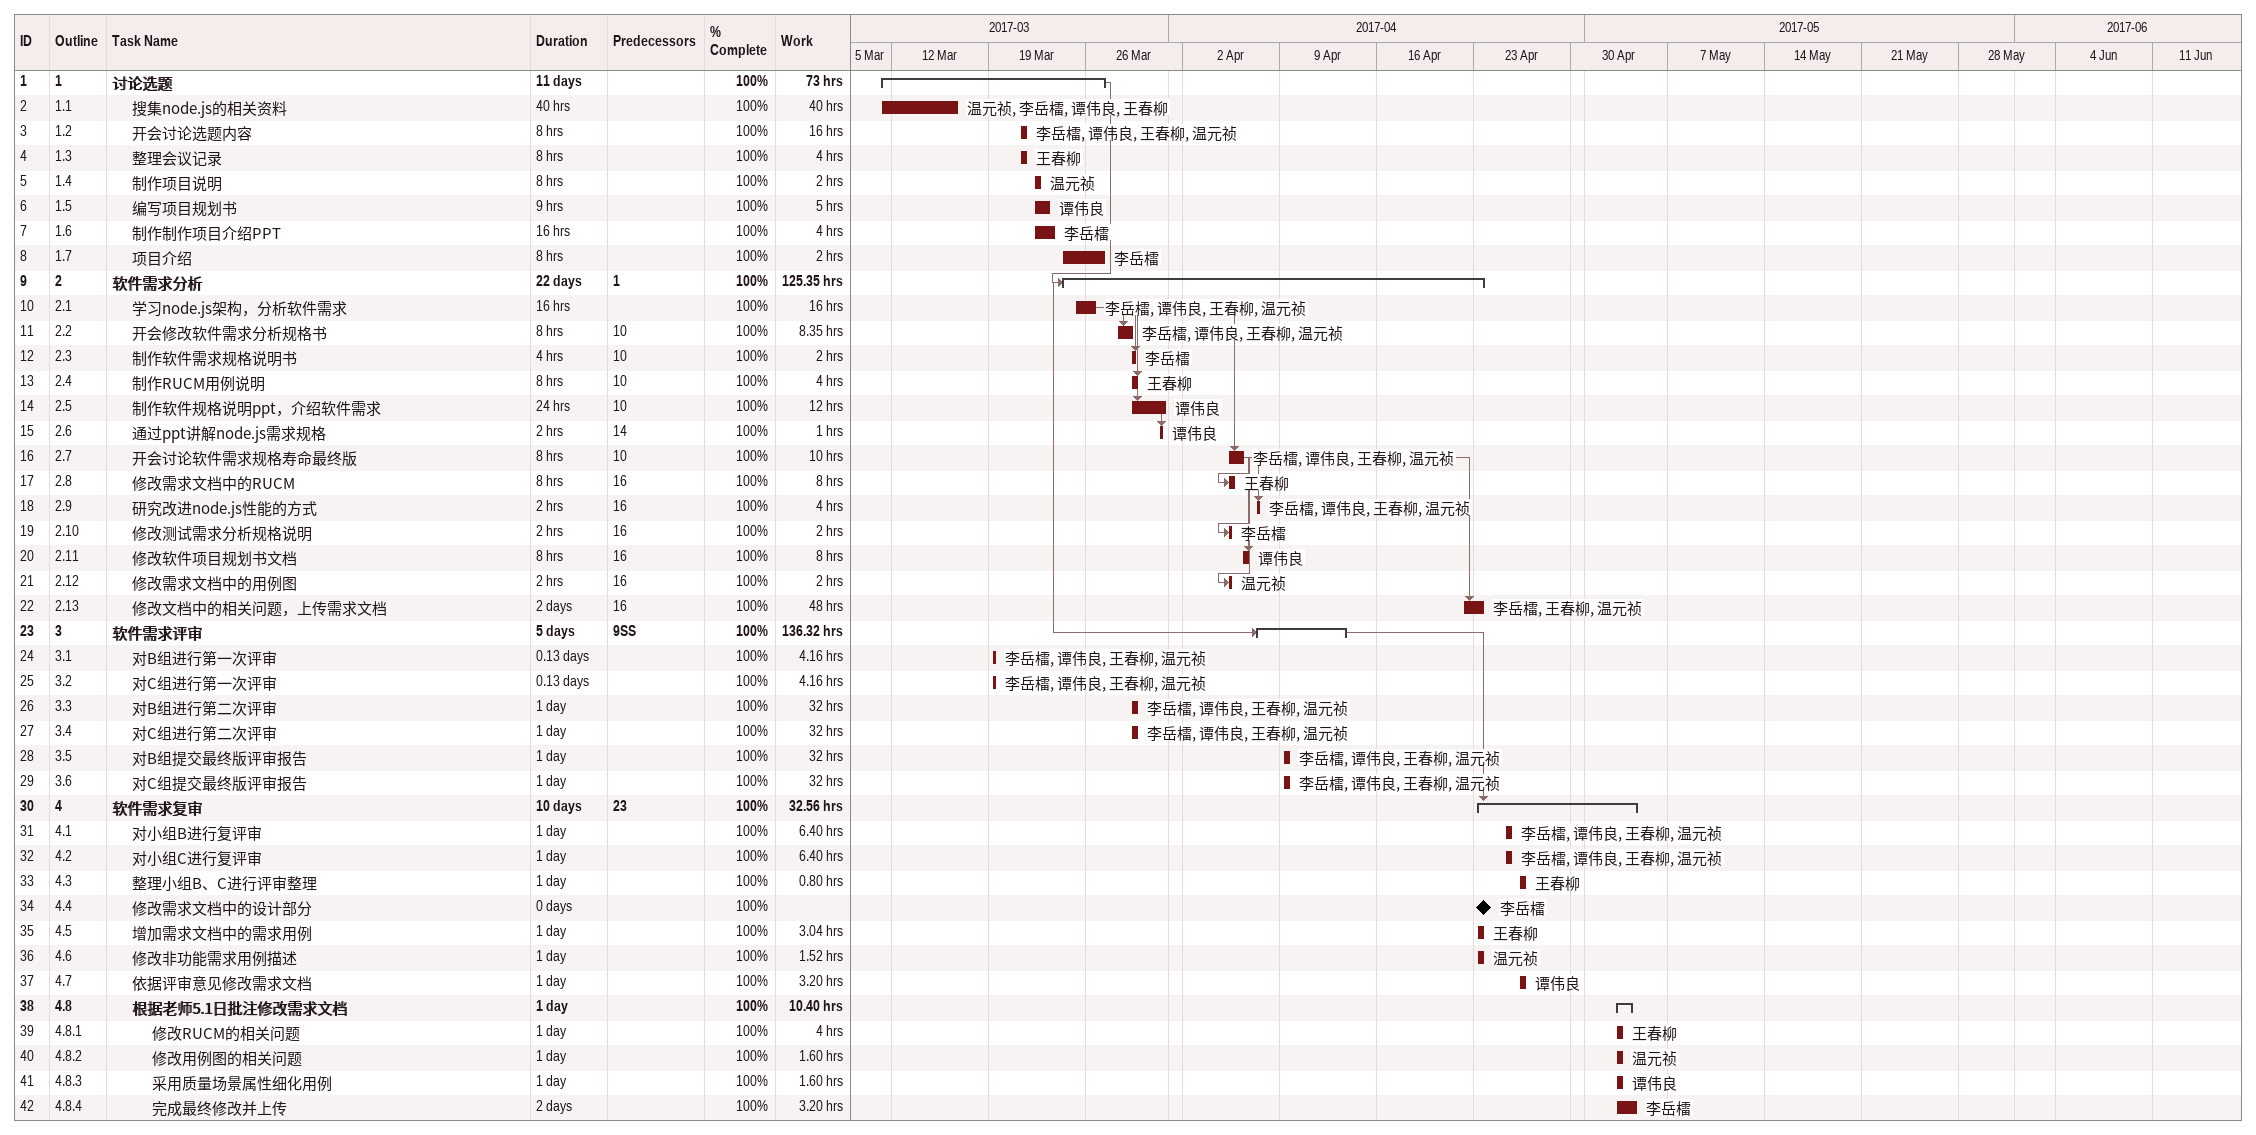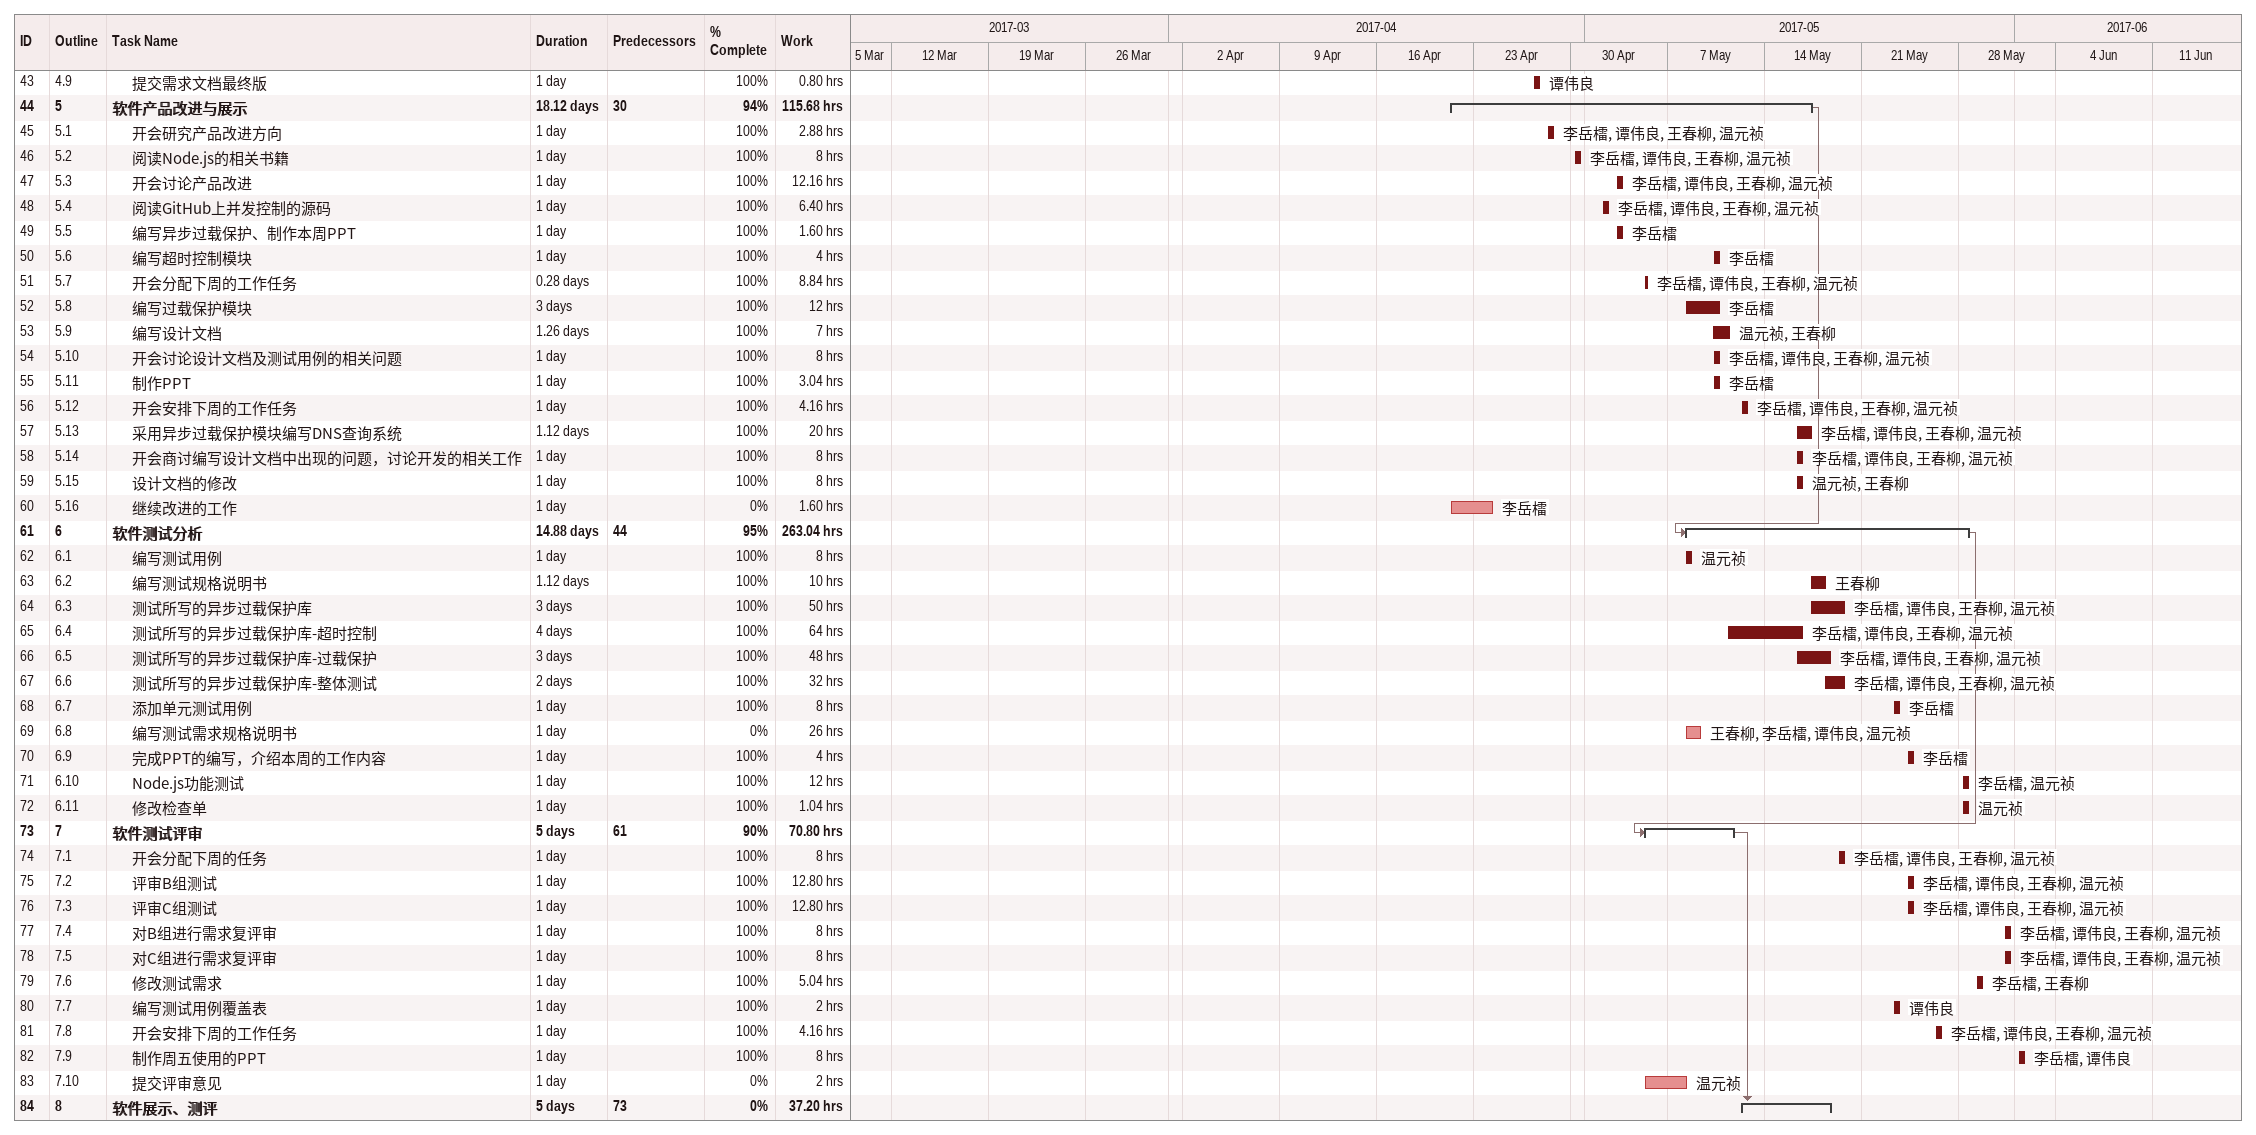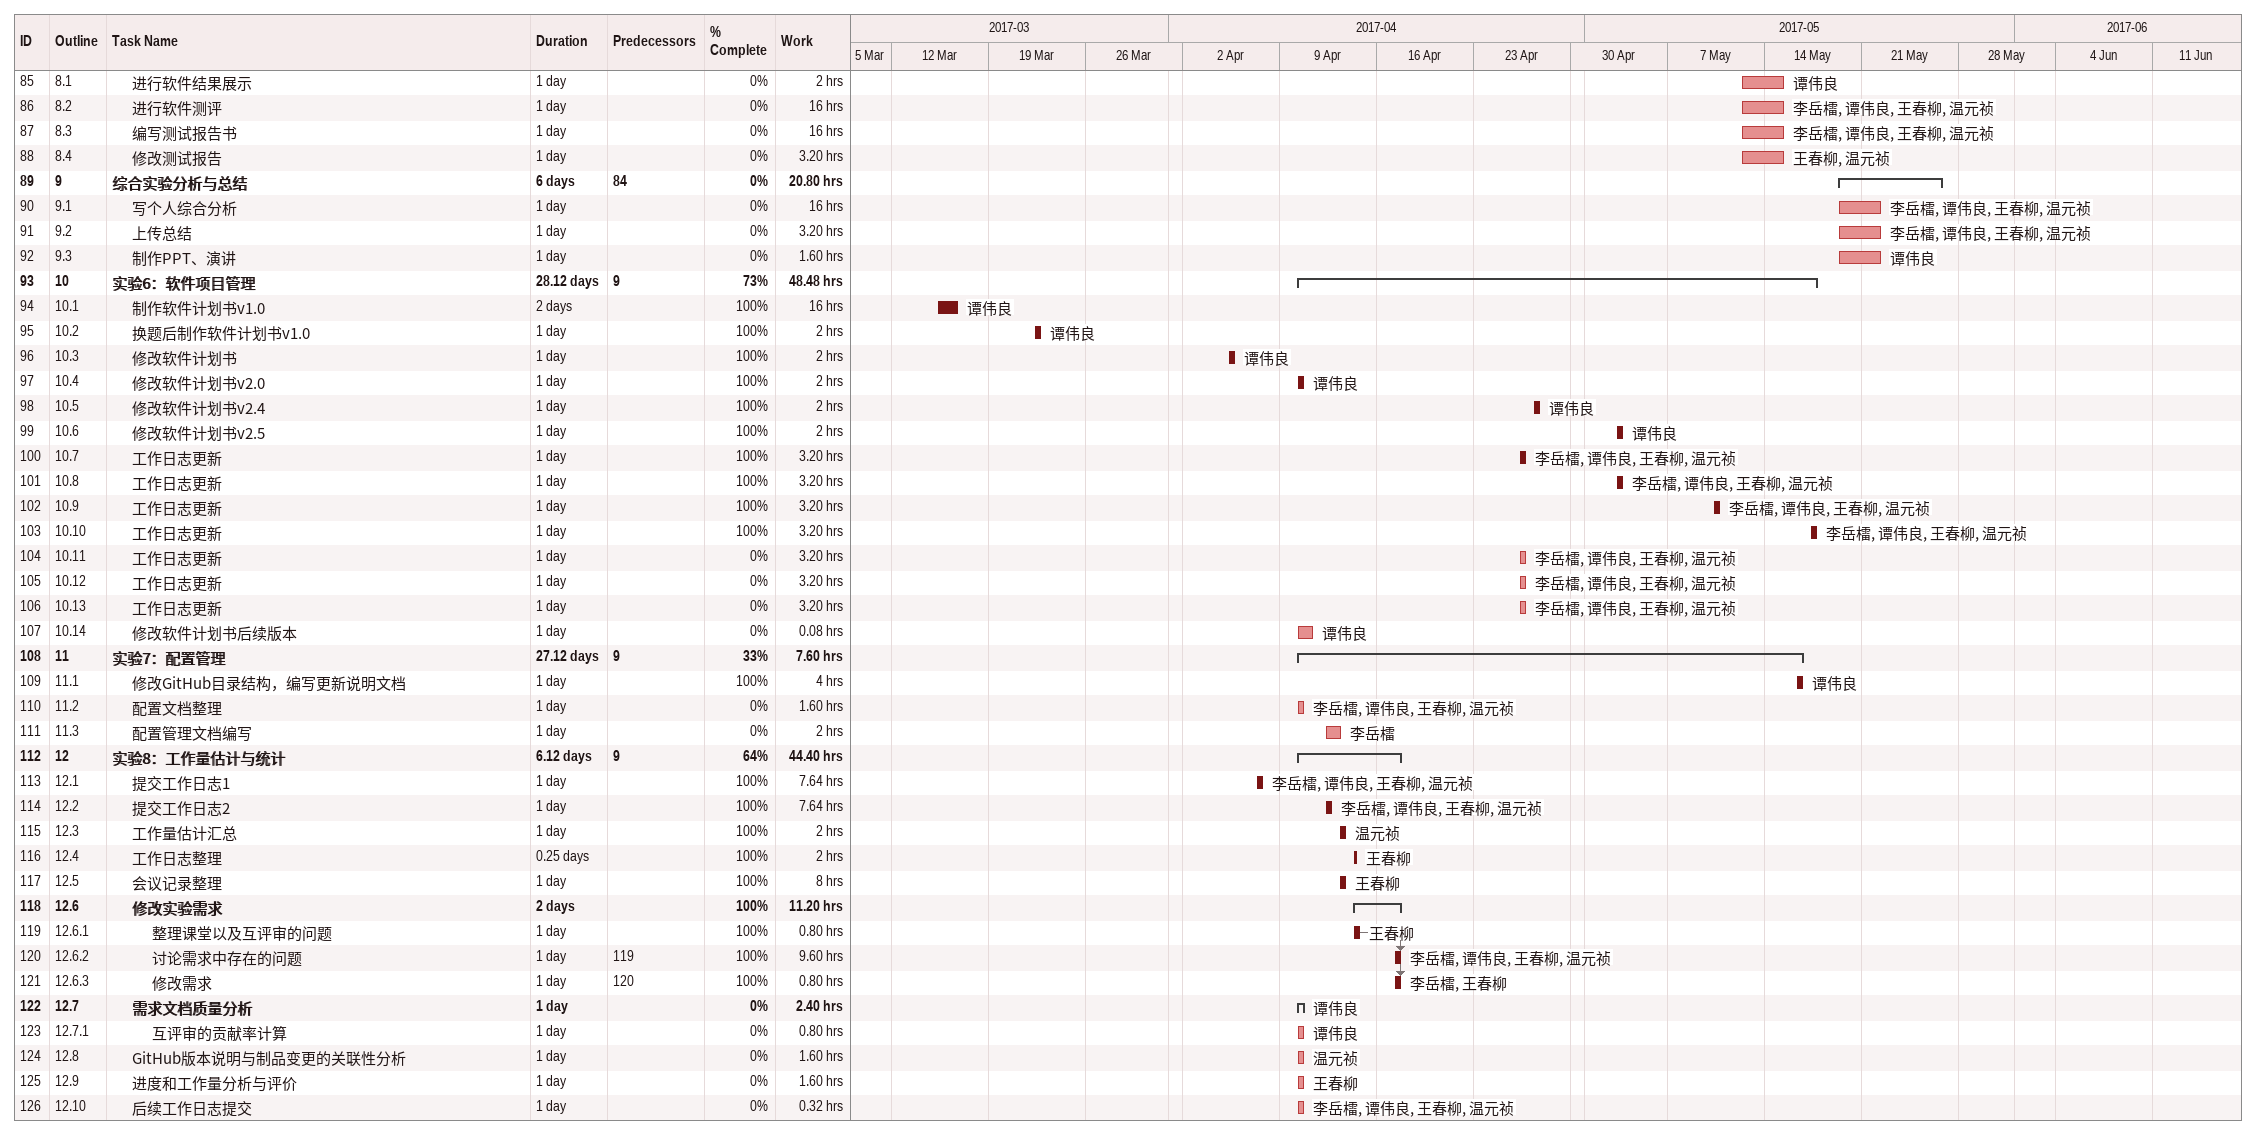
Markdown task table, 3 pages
| ID | WBS | Task | Duration | Start | Finish | Predecessors | Resources | % complete | Work (h) |
|---|---|---|---|---|---|---|---|---|---|
| 1 | 1 | **讨论选题** | 11d | 2017-03-11 | 2017-03-27 |  |  | 100 | 73 |
| 2 | 1.1 | 搜集node.js的相关资料 | 40h | 2017-03-11 | 2017-03-16 |  | 温元祯, 李岳檑, 谭伟良, 王春柳 | 100 | 40 |
| 3 | 1.2 | 开会讨论选题内容 | 8h | 2017-03-21 | 2017-03-21 |  | 李岳檑, 谭伟良, 王春柳, 温元祯 | 100 | 16 |
| 4 | 1.3 | 整理会议记录 | 8h | 2017-03-21 | 2017-03-21 |  | 王春柳 | 100 | 4 |
| 5 | 1.4 | 制作项目说明 | 8h | 2017-03-22 | 2017-03-22 |  | 温元祯 | 100 | 2 |
| 6 | 1.5 | 编写项目规划书 | 9h | 2017-03-22 | 2017-03-23 |  | 谭伟良 | 100 | 5 |
| 7 | 1.6 | 制作制作项目介绍PPT | 16h | 2017-03-22 | 2017-03-23 |  | 李岳檑 | 100 | 4 |
| 8 | 1.7 | 项目介绍 | 8h | 2017-03-24 | 2017-03-27 |  | 李岳檑 | 100 | 2 |
| 9 | 2 | **软件需求分析** | 22d | 2017-03-24 | 2017-04-23 | 1 |  | 100 | 125.35 |
| 10 | 2.1 | 学习node.js架构，分析软件需求 | 16h | 2017-03-25 | 2017-03-26 |  | 李岳檑, 谭伟良, 王春柳, 温元祯 | 100 | 16 |
| 11 | 2.2 | 开会修改软件需求分析规格书 | 8h | 2017-03-28 | 2017-03-29 | 10 | 李岳檑, 谭伟良, 王春柳, 温元祯 | 100 | 8.35 |
| 12 | 2.3 | 制作软件需求规格说明书 | 4h | 2017-03-29 | 2017-03-29 | 10 | 李岳檑 | 100 | 2 |
| 13 | 2.4 | 制作RUCM用例说明 | 8h | 2017-03-29 | 2017-03-29 | 10 | 王春柳 | 100 | 4 |
| 14 | 2.5 | 制作软件规格说明ppt，介绍软件需求 | 24h | 2017-03-29 | 2017-03-31 | 10 | 谭伟良 | 100 | 12 |
| 15 | 2.6 | 通过ppt讲解node.js需求规格 | 2h | 2017-03-31 | 2017-03-31 | 14 | 谭伟良 | 100 | 1 |
| 16 | 2.7 | 开会讨论软件需求规格寿命最终版 | 8h | 2017-04-05 | 2017-04-06 | 10 | 李岳檑, 谭伟良, 王春柳, 温元祯 | 100 | 10 |
| 17 | 2.8 | 修改需求文档中的RUCM | 8h | 2017-04-05 | 2017-04-05 | 16 | 王春柳 | 100 | 8 |
| 18 | 2.9 | 研究改进node.js性能的方式 | 2h | 2017-04-07 | 2017-04-07 | 16 | 李岳檑, 谭伟良, 王春柳, 温元祯 | 100 | 4 |
| 19 | 2.10 | 修改测试需求分析规格说明 | 2h | 2017-04-05 | 2017-04-05 | 16 | 李岳檑 | 100 | 2 |
| 20 | 2.11 | 修改软件项目规划书文档 | 8h | 2017-04-06 | 2017-04-06 | 16 | 谭伟良 | 100 | 8 |
| 21 | 2.12 | 修改需求文档中的用例图 | 2h | 2017-04-05 | 2017-04-05 | 16 | 温元祯 | 100 | 2 |
| 22 | 2.13 | 修改文档中的相关问题，上传需求文档 | 2d | 2017-04-22 | 2017-04-23 | 16 | 李岳檑, 王春柳, 温元祯 | 100 | 48 |
| 23 | 3 | **软件需求评审** | 5d | 2017-04-07 | 2017-04-13 | 9SS |  | 100 | 136.32 |
| 24 | 3.1 | 对B组进行第一次评审 | 0.13d | 2017-03-19 | 2017-03-19 |  | 李岳檑, 谭伟良, 王春柳, 温元祯 | 100 | 4.16 |
| 25 | 3.2 | 对C组进行第一次评审 | 0.13d | 2017-03-19 | 2017-03-19 |  | 李岳檑, 谭伟良, 王春柳, 温元祯 | 100 | 4.16 |
| 26 | 3.3 | 对B组进行第二次评审 | 1d | 2017-03-29 | 2017-03-29 |  | 李岳檑, 谭伟良, 王春柳, 温元祯 | 100 | 32 |
| 27 | 3.4 | 对C组进行第二次评审 | 1d | 2017-03-29 | 2017-03-29 |  | 李岳檑, 谭伟良, 王春柳, 温元祯 | 100 | 32 |
| 28 | 3.5 | 对B组提交最终版评审报告 | 1d | 2017-04-09 | 2017-04-09 |  | 李岳檑, 谭伟良, 王春柳, 温元祯 | 100 | 32 |
| 29 | 3.6 | 对C组提交最终版评审报告 | 1d | 2017-04-09 | 2017-04-09 |  | 李岳檑, 谭伟良, 王春柳, 温元祯 | 100 | 32 |
| 30 | 4 | **软件需求复审** | 10d | 2017-04-23 | 2017-05-04 | 23 |  | 100 | 32.56 |
| 31 | 4.1 | 对小组B进行复评审 | 1d | 2017-04-25 | 2017-04-25 |  | 李岳檑, 谭伟良, 王春柳, 温元祯 | 100 | 6.40 |
| 32 | 4.2 | 对小组C进行复评审 | 1d | 2017-04-25 | 2017-04-25 |  | 李岳檑, 谭伟良, 王春柳, 温元祯 | 100 | 6.40 |
| 33 | 4.3 | 整理小组B、C进行评审整理 | 1d | 2017-04-26 | 2017-04-26 |  | 王春柳 | 100 | 0.80 |
| 34 | 4.4 | 修改需求文档中的设计部分 | 0d | 2017-04-23 | 2017-04-23 |  | 李岳檑 | 100 |  |
| 35 | 4.5 | 增加需求文档中的需求用例 | 1d | 2017-04-23 | 2017-04-23 |  | 王春柳 | 100 | 3.04 |
| 36 | 4.6 | 修改非功能需求用例描述 | 1d | 2017-04-23 | 2017-04-23 |  | 温元祯 | 100 | 1.52 |
| 37 | 4.7 | 依据评审意见修改需求文档 | 1d | 2017-04-26 | 2017-04-26 |  | 谭伟良 | 100 | 3.20 |
| 38 | 4.8 | **根据老师5.1日批注修改需求文档** | 1d | 2017-05-03 | 2017-05-04 |  |  | 100 | 10.40 |
| 39 | 4.8.1 | 修改RUCM的相关问题 | 1d | 2017-05-03 | 2017-05-03 |  | 王春柳 | 100 | 4 |
| 40 | 4.8.2 | 修改用例图的相关问题 | 1d | 2017-05-03 | 2017-05-03 |  | 温元祯 | 100 | 1.60 |
| 41 | 4.8.3 | 采用质量场景属性细化用例 | 1d | 2017-05-03 | 2017-05-03 |  | 谭伟良 | 100 | 1.60 |
| 42 | 4.8.4 | 完成最终修改并上传 | 2d | 2017-05-03 | 2017-05-04 |  | 李岳檑 | 100 | 3.20 |
| 43 | 4.9 | 提交需求文档最终版 | 1d | 2017-04-27 | 2017-04-27 |  | 谭伟良 | 100 | 0.80 |
| 44 | 5 | **软件产品改进与展示** | 18.12d | 2017-04-21 | 2017-05-17 | 30 |  | 94 | 115.68 |
| 45 | 5.1 | 开会研究产品改进方向 | 1d | 2017-04-28 | 2017-04-28 |  | 李岳檑, 谭伟良, 王春柳, 温元祯 | 100 | 2.88 |
| 46 | 5.2 | 阅读Node.js的相关书籍 | 1d | 2017-04-30 | 2017-04-30 |  | 李岳檑, 谭伟良, 王春柳, 温元祯 | 100 | 8 |
| 47 | 5.3 | 开会讨论产品改进 | 1d | 2017-05-03 | 2017-05-03 |  | 李岳檑, 谭伟良, 王春柳, 温元祯 | 100 | 12.16 |
| 48 | 5.4 | 阅读GitHub上并发控制的源码 | 1d | 2017-05-02 | 2017-05-02 |  | 李岳檑, 谭伟良, 王春柳, 温元祯 | 100 | 6.40 |
| 49 | 5.5 | 编写异步过载保护、制作本周PPT | 1d | 2017-05-03 | 2017-05-03 |  | 李岳檑 | 100 | 1.60 |
| 50 | 5.6 | 编写超时控制模块 | 1d | 2017-05-10 | 2017-05-10 |  | 李岳檑 | 100 | 4 |
| 51 | 5.7 | 开会分配下周的工作任务 | 0.28d | 2017-05-05 | 2017-05-05 |  | 李岳檑, 谭伟良, 王春柳, 温元祯 | 100 | 8.84 |
| 52 | 5.8 | 编写过载保护模块 | 3d | 2017-05-08 | 2017-05-10 |  | 李岳檑 | 100 | 12 |
| 53 | 5.9 | 编写设计文档 | 1.26d | 2017-05-10 | 2017-05-11 |  | 温元祯, 王春柳 | 100 | 7 |
| 54 | 5.10 | 开会讨论设计文档及测试用例的相关问题 | 1d | 2017-05-10 | 2017-05-10 |  | 李岳檑, 谭伟良, 王春柳, 温元祯 | 100 | 8 |
| 55 | 5.11 | 制作PPT | 1d | 2017-05-10 | 2017-05-10 |  | 李岳檑 | 100 | 3.04 |
| 56 | 5.12 | 开会安排下周的工作任务 | 1d | 2017-05-12 | 2017-05-12 |  | 李岳檑, 谭伟良, 王春柳, 温元祯 | 100 | 4.16 |
| 57 | 5.13 | 采用异步过载保护模块编写DNS查询系统 | 1.12d | 2017-05-16 | 2017-05-17 |  | 李岳檑, 谭伟良, 王春柳, 温元祯 | 100 | 20 |
| 58 | 5.14 | 开会商讨编写设计文档中出现的问题，讨论开发的相关工作 | 1d | 2017-05-16 | 2017-05-16 |  | 李岳檑, 谭伟良, 王春柳, 温元祯 | 100 | 8 |
| 59 | 5.15 | 设计文档的修改 | 1d | 2017-05-16 | 2017-05-16 |  | 温元祯, 王春柳 | 100 | 8 |
| 60 | 5.16 | 继续改进的工作 | 1d | 2017-04-21 | 2017-04-24 |  | 李岳檑 | 0 | 1.60 |
| 61 | 6 | **软件测试分析** | 14.88d | 2017-05-08 | 2017-05-28 | 44 |  | 95 | 263.04 |
| 62 | 6.1 | 编写测试用例 | 1d | 2017-05-08 | 2017-05-08 |  | 温元祯 | 100 | 8 |
| 63 | 6.2 | 编写测试规格说明书 | 1.12d | 2017-05-17 | 2017-05-18 |  | 王春柳 | 100 | 10 |
| 64 | 6.3 | 测试所写的异步过载保护库 | 3d | 2017-05-17 | 2017-05-19 |  | 李岳檑, 谭伟良, 王春柳, 温元祯 | 100 | 50 |
| 65 | 6.4 | 测试所写的异步过载保护库-超时控制 | 4d | 2017-05-11 | 2017-05-16 |  | 李岳檑, 谭伟良, 王春柳, 温元祯 | 100 | 64 |
| 66 | 6.5 | 测试所写的异步过载保护库-过载保护 | 3d | 2017-05-16 | 2017-05-18 |  | 李岳檑, 谭伟良, 王春柳, 温元祯 | 100 | 48 |
| 67 | 6.6 | 测试所写的异步过载保护库-整体测试 | 2d | 2017-05-18 | 2017-05-19 |  | 李岳檑, 谭伟良, 王春柳, 温元祯 | 100 | 32 |
| 68 | 6.7 | 添加单元测试用例 | 1d | 2017-05-23 | 2017-05-23 |  | 李岳檑 | 100 | 8 |
| 69 | 6.8 | 编写测试需求规格说明书 | 1d | 2017-05-08 | 2017-05-09 |  | 王春柳, 李岳檑, 谭伟良, 温元祯 | 0 | 26 |
| 70 | 6.9 | 完成PPT的编写，介绍本周的工作内容 | 1d | 2017-05-24 | 2017-05-24 |  | 李岳檑 | 100 | 4 |
| 71 | 6.10 | Node.js功能测试 | 1d | 2017-05-28 | 2017-05-28 |  | 李岳檑, 温元祯 | 100 | 12 |
| 72 | 6.11 | 修改检查单 | 1d | 2017-05-28 | 2017-05-28 |  | 温元祯 | 100 | 1.04 |
| 73 | 7 | **软件测试评审** | 5d | 2017-05-05 | 2017-05-11 | 61 |  | 90 | 70.80 |
| 74 | 7.1 | 开会分配下周的任务 | 1d | 2017-05-19 | 2017-05-19 |  | 李岳檑, 谭伟良, 王春柳, 温元祯 | 100 | 8 |
| 75 | 7.2 | 评审B组测试 | 1d | 2017-05-24 | 2017-05-24 |  | 李岳檑, 谭伟良, 王春柳, 温元祯 | 100 | 12.80 |
| 76 | 7.3 | 评审C组测试 | 1d | 2017-05-24 | 2017-05-24 |  | 李岳檑, 谭伟良, 王春柳, 温元祯 | 100 | 12.80 |
| 77 | 7.4 | 对B组进行需求复评审 | 1d | 2017-05-31 | 2017-05-31 |  | 李岳檑, 谭伟良, 王春柳, 温元祯 | 100 | 8 |
| 78 | 7.5 | 对C组进行需求复评审 | 1d | 2017-05-31 | 2017-05-31 |  | 李岳檑, 谭伟良, 王春柳, 温元祯 | 100 | 8 |
| 79 | 7.6 | 修改测试需求 | 1d | 2017-05-29 | 2017-05-29 |  | 李岳檑, 王春柳 | 100 | 5.04 |
| 80 | 7.7 | 编写测试用例覆盖表 | 1d | 2017-05-23 | 2017-05-23 |  | 谭伟良 | 100 | 2 |
| 81 | 7.8 | 开会安排下周的工作任务 | 1d | 2017-05-26 | 2017-05-26 |  | 李岳檑, 谭伟良, 王春柳, 温元祯 | 100 | 4.16 |
| 82 | 7.9 | 制作周五使用的PPT | 1d | 2017-06-01 | 2017-06-01 |  | 李岳檑, 谭伟良 | 100 | 8 |
| 83 | 7.10 | 提交评审意见 | 1d | 2017-05-05 | 2017-05-08 |  | 温元祯 | 0 | 2 |
| 84 | 8 | **软件展示、测评** | 5d | 2017-05-12 | 2017-05-18 | 73 |  | 0 | 37.20 |
| 85 | 8.1 | 进行软件结果展示 | 1d | 2017-05-12 | 2017-05-15 |  | 谭伟良 | 0 | 2 |
| 86 | 8.2 | 进行软件测评 | 1d | 2017-05-12 | 2017-05-15 |  | 李岳檑, 谭伟良, 王春柳, 温元祯 | 0 | 16 |
| 87 | 8.3 | 编写测试报告书 | 1d | 2017-05-12 | 2017-05-15 |  | 李岳檑, 谭伟良, 王春柳, 温元祯 | 0 | 16 |
| 88 | 8.4 | 修改测试报告 | 1d | 2017-05-12 | 2017-05-15 |  | 王春柳, 温元祯 | 0 | 3.20 |
| 89 | 9 | **综合实验分析与总结** | 6d | 2017-05-19 | 2017-05-26 | 84 |  | 0 | 20.80 |
| 90 | 9.1 | 写个人综合分析 | 1d | 2017-05-19 | 2017-05-22 |  | 李岳檑, 谭伟良, 王春柳, 温元祯 | 0 | 16 |
| 91 | 9.2 | 上传总结 | 1d | 2017-05-19 | 2017-05-22 |  | 李岳檑, 谭伟良, 王春柳, 温元祯 | 0 | 3.20 |
| 92 | 9.3 | 制作PPT、演讲 | 1d | 2017-05-19 | 2017-05-22 |  | 谭伟良 | 0 | 1.60 |
| 93 | 10 | **实验6：软件项目管理** | 28.12d | 2017-04-10 | 2017-05-17 | 9 |  | 73 | 48.48 |
| 94 | 10.1 | 制作软件计划书v1.0 | 2d | 2017-03-15 | 2017-03-16 |  | 谭伟良 | 100 | 16 |
| 95 | 10.2 | 换题后制作软件计划书v1.0 | 1d | 2017-03-22 | 2017-03-22 |  | 谭伟良 | 100 | 2 |
| 96 | 10.3 | 修改软件计划书 | 1d | 2017-04-05 | 2017-04-05 |  | 谭伟良 | 100 | 2 |
| 97 | 10.4 | 修改软件计划书v2.0 | 1d | 2017-04-10 | 2017-04-10 |  | 谭伟良 | 100 | 2 |
| 98 | 10.5 | 修改软件计划书v2.4 | 1d | 2017-04-27 | 2017-04-27 |  | 谭伟良 | 100 | 2 |
| 99 | 10.6 | 修改软件计划书v2.5 | 1d | 2017-05-03 | 2017-05-03 |  | 谭伟良 | 100 | 2 |
| 100 | 10.7 | 工作日志更新 | 1d | 2017-04-26 | 2017-04-26 |  | 李岳檑, 谭伟良, 王春柳, 温元祯 | 100 | 3.20 |
| 101 | 10.8 | 工作日志更新 | 1d | 2017-05-03 | 2017-05-03 |  | 李岳檑, 谭伟良, 王春柳, 温元祯 | 100 | 3.20 |
| 102 | 10.9 | 工作日志更新 | 1d | 2017-05-10 | 2017-05-10 |  | 李岳檑, 谭伟良, 王春柳, 温元祯 | 100 | 3.20 |
| 103 | 10.10 | 工作日志更新 | 1d | 2017-05-17 | 2017-05-17 |  | 李岳檑, 谭伟良, 王春柳, 温元祯 | 100 | 3.20 |
| 104 | 10.11 | 工作日志更新 | 1d | 2017-04-26 | 2017-04-26 |  | 李岳檑, 谭伟良, 王春柳, 温元祯 | 0 | 3.20 |
| 105 | 10.12 | 工作日志更新 | 1d | 2017-04-26 | 2017-04-26 |  | 李岳檑, 谭伟良, 王春柳, 温元祯 | 0 | 3.20 |
| 106 | 10.13 | 工作日志更新 | 1d | 2017-04-26 | 2017-04-26 |  | 李岳檑, 谭伟良, 王春柳, 温元祯 | 0 | 3.20 |
| 107 | 10.14 | 修改软件计划书后续版本 | 1d | 2017-04-10 | 2017-04-11 |  | 谭伟良 | 0 | 0.08 |
| 108 | 11 | **实验7：配置管理** | 27.12d | 2017-04-10 | 2017-05-16 | 9 |  | 33 | 7.60 |
| 109 | 11.1 | 修改GitHub目录结构，编写更新说明文档 | 1d | 2017-05-16 | 2017-05-16 |  | 谭伟良 | 100 | 4 |
| 110 | 11.2 | 配置文档整理 | 1d | 2017-04-10 | 2017-04-10 |  | 李岳檑, 谭伟良, 王春柳, 温元祯 | 0 | 1.60 |
| 111 | 11.3 | 配置管理文档编写 | 1d | 2017-04-12 | 2017-04-13 |  | 李岳檑 | 0 | 2 |
| 112 | 12 | **实验8：工作量估计与统计** | 6.12d | 2017-04-10 | 2017-04-17 | 9 |  | 64 | 44.40 |
| 113 | 12.1 | 提交工作日志1 | 1d | 2017-04-07 | 2017-04-07 |  | 李岳檑, 谭伟良, 王春柳, 温元祯 | 100 | 7.64 |
| 114 | 12.2 | 提交工作日志2 | 1d | 2017-04-12 | 2017-04-12 |  | 李岳檑, 谭伟良, 王春柳, 温元祯 | 100 | 7.64 |
| 115 | 12.3 | 工作量估计汇总 | 1d | 2017-04-13 | 2017-04-13 |  | 温元祯 | 100 | 2 |
| 116 | 12.4 | 工作日志整理 | 0.25d | 2017-04-14 | 2017-04-14 |  | 王春柳 | 100 | 2 |
| 117 | 12.5 | 会议记录整理 | 1d | 2017-04-13 | 2017-04-13 |  | 王春柳 | 100 | 8 |
| 118 | 12.6 | **修改实验需求** | 2d | 2017-04-14 | 2017-04-17 |  |  | 100 | 11.20 |
| 119 | 12.6.1 | 整理课堂以及互评审的问题 | 1d | 2017-04-14 | 2017-04-14 |  | 王春柳 | 100 | 0.80 |
| 120 | 12.6.2 | 讨论需求中存在的问题 | 1d | 2017-04-17 | 2017-04-17 | 119 | 李岳檑, 谭伟良, 王春柳, 温元祯 | 100 | 9.60 |
| 121 | 12.6.3 | 修改需求 | 1d | 2017-04-17 | 2017-04-17 | 120 | 李岳檑, 王春柳 | 100 | 0.80 |
| 122 | 12.7 | **需求文档质量分析** | 1d | 2017-04-10 | 2017-04-10 |  | 谭伟良 | 0 | 2.40 |
| 123 | 12.7.1 | 互评审的贡献率计算 | 1d | 2017-04-10 | 2017-04-10 |  | 谭伟良 | 0 | 0.80 |
| 124 | 12.8 | GitHub版本说明与制品变更的关联性分析 | 1d | 2017-04-10 | 2017-04-10 |  | 温元祯 | 0 | 1.60 |
| 125 | 12.9 | 进度和工作量分析与评价 | 1d | 2017-04-10 | 2017-04-10 |  | 王春柳 | 0 | 1.60 |
| 126 | 12.10 | 后续工作日志提交 | 1d | 2017-04-10 | 2017-04-10 |  | 李岳檑, 谭伟良, 王春柳, 温元祯 | 0 | 0.32 |
